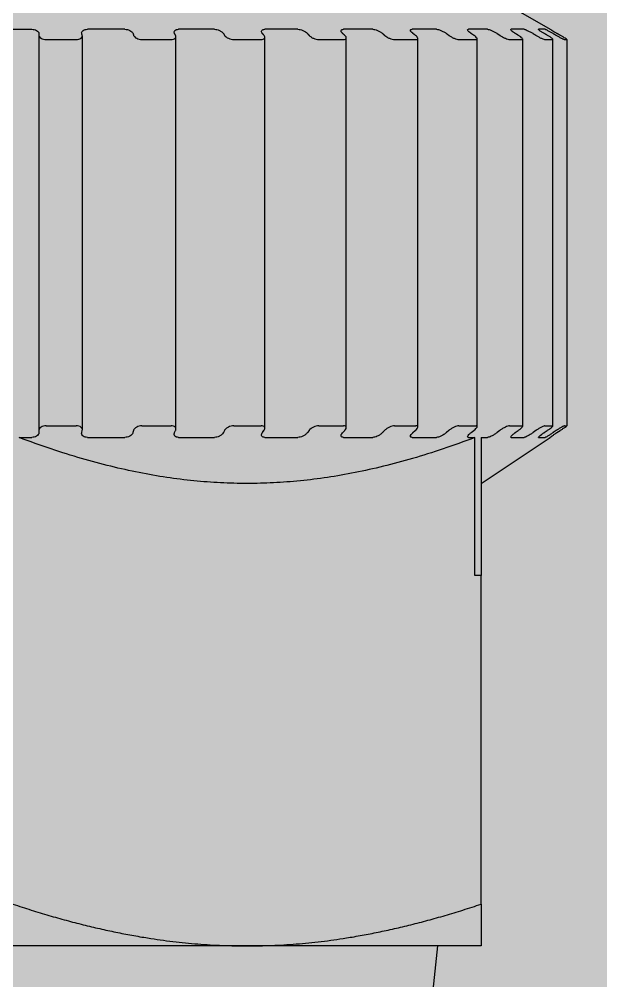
# Model space of a CAD drawing. Extents: x -18489 to 195597, y -1599 to 112111.
# Drawn here: x -14737.689 to -14736.015, y 2575.43 to 2578.199 of the extents above; entities that cross this region are included whole.
import ezdxf

# ---------------------------------------------------------------- set-up
doc = ezdxf.new("R2010")
doc.units = 0
doc.header["$LTSCALE"] = 100
for name, color, linetype in [('188K-SM-03-F10-MECH-EQ-Y2257103$0$0 Xref', 8, 'Continuous'), ('188K-SM-03-F10-MECH-EQ-Y2257103$0$M-EQU-FOUNDATION', 8, 'Continuous'), ('188K-SM-03-F10-MECH-EQ-Y2257103$0$Micron CUP L10 HVAC EQU$0$M-MECH-EQU', 136, 'Continuous'), ('188K-SM-03-F10-MECH-EQ-Y2257103$0$Micron CUP L10 HVAC EQU$0$M-PHASE1 AREA', 252, 'Continuous')]:
    doc.layers.add(name, color=color, linetype=linetype)

# ---------------------------------------------------------------- blocks, each defined once
blk = doc.blocks.new('188K-SM-03-F10-MECH-EQ-Y2257103$0$Micron CUP L10 HVAC EQU$0$A$C0c53ceb0')
at = {"layer": '188K-SM-03-F10-MECH-EQ-Y2257103$0$Micron CUP L10 HVAC EQU$0$M-PHASE1 AREA'}
for p, q in [((14068.89518, 16608.10822), (14069.8766, 16607.5416)), ((14055.15909, 16607.36463), (14055.15909, 16595.97999)), ((14056.41093, 16596.00319), (14056.41093, 16607.34454)), ((14069.8766, 16607.53597), (14069.8766, 16607.5416)), ((14055.3709, 16607.24307), (14056.23394, 16607.24307)), ((14058.12684, 16607.24307), (14058.96365, 16607.24307)), ((14059.10653, 16596.02588), (14059.10653, 16607.32489)), ((14060.76984, 16607.24307), (14061.555, 16607.24307)), ((14061.66549, 16596.04737), (14061.66549, 16607.30628)), ((14063.21959, 16607.24307), (14063.92925, 16607.24307)), ((14064.01006, 16596.06703), (14064.01006, 16607.28926)), ((14065.40167, 16607.24307), (14066.01426, 16607.24307)), ((14066.069, 16596.08426), (14066.069, 16607.27433)), ((14067.24976, 16607.24307), (14067.74667, 16607.24307)), ((14067.77976, 16596.09855), (14067.77976, 16607.26195)), ((14068.70772, 16607.24307), (14069.07385, 16607.24307)), ((14069.09035, 16596.10949), (14069.09035, 16607.25248)), ((14069.73125, 16607.24307), (14069.95547, 16607.24307)), ((14069.96095, 16596.11675), (14069.96095, 16607.24619)), ((14070.28924, 16607.24307), (14070.36475, 16607.24307)), ((14070.36511, 16596.12012), (14070.36511, 16607.24328)), ((14055.15909, 16595.97999), (14055.15909, 16595.92078)), ((14055.3709, 16596.12036), (14056.23394, 16596.12036)), ((14056.39246, 16595.92078), (14056.4079, 16595.97999)), ((14057.88361, 16595.97999), (14057.86817, 16595.92078)), ((14058.12684, 16596.12036), (14058.96365, 16596.12036)), ((14059.06407, 16595.92078), (14059.09448, 16595.97999)), ((14060.50259, 16595.97999), (14060.47218, 16595.92078)), ((14060.76984, 16596.12036), (14061.555, 16596.12036)), ((14061.59426, 16595.92078), (14061.63872, 16595.97999)), ((14062.93644, 16595.97999), (14062.89199, 16595.92078)), ((14063.21959, 16596.12036), (14063.92925, 16596.12036)), ((14063.90616, 16595.92078), (14063.96331, 16595.97999)), ((14065.11122, 16595.97999), (14065.05407, 16595.92078)), ((14065.40167, 16596.12036), (14066.01426, 16596.12036)), ((14065.92952, 16595.92078), (14065.99763, 16595.97999)), ((14066.96084, 16595.97999), (14066.89273, 16595.92078)), ((14067.24976, 16596.12036), (14067.74667, 16596.12036)), ((14067.60286, 16595.92078), (14067.67986, 16595.97999)), ((14068.4291, 16595.97999), (14068.3521, 16595.92078)), ((14068.70772, 16596.12036), (14069.07385, 16596.12036)), ((14068.87534, 16595.92078), (14068.95889, 16595.97999)), ((14069.4714, 16595.97999), (14069.38785, 16595.92078)), ((14069.70829, 16595.92078), (14069.79585, 16595.97999)), ((14069.73125, 16596.12036), (14069.95547, 16596.12036)), ((14070.05605, 16595.97999), (14069.96849, 16595.92078)), ((14070.0764, 16595.92078), (14070.16531, 16595.97999)), ((14070.28924, 16596.12036), (14070.36475, 16596.12036)), ((14067.7127, 16591.80473), (14067.7127, 16595.77637)), ((14067.89619, 16595.77637), (14067.89619, 16591.80473)), ((14067.89619, 16594.45538), (14069.8766, 16595.77565)), ((14069.8766, 16595.78215), (14069.8766, 16595.77565)), ((14067.89619, 16591.80473), (14067.7127, 16591.80473)), ((14067.89619, 16582.34008), (14067.89619, 16591.80473)), ((14067.89619, 16582.34008), (14067.89619, 16581.13553)), ((14061.15302, 16581.13553), (14047.66668, 16581.13553)), ((14067.89619, 16581.13553), (14061.15302, 16581.13553)), ((14063.34577, 16550.94863), (14066.64746, 16581.13553))]:
    blk.add_line(p, q, dxfattribs=at)
for centre, major_axis, ratio, start_param, end_param in [((14057.09566, 16580.74125), (-0.0012, 26.80035), 0.98480775, 6.26263825, 6.30364386), ((14059.69986, 16580.74125), (-0.00061, 26.80035), 0.93969262, 6.26266107, 6.30366667), ((14062.14333, 16580.74125), (-0.00042, 26.80035), 0.8660254, 6.26266899, 6.30367459), ((14064.35182, 16580.74125), (-0.00033, 26.80035), 0.76604444, 6.26267321, 6.30367881), ((14066.25823, 16580.74125), (-0.00027, 26.80035), 0.64278761, 6.26267596, 6.30368156), ((14067.80463, 16580.74125), (-0.00024, 26.80035), 0.5, 6.262678, 6.3036836), ((14068.94404, 16580.74125), (-0.00022, 26.80035), 0.34202014, 6.26267967, 6.30368527), ((14069.64183, 16580.74125), (-0.00021, 26.80035), 0.17364818, 6.26268113, 6.30368673), ((14057.09566, 16618.98619), (-0.00138, -23.21054), 0.98480775, 6.25956941, 6.30691816), ((14059.69987, 16618.98619), (-0.0007, -23.21054), 0.93969262, 6.25953926, 6.30688801), ((14062.14334, 16618.98619), (-0.00048, -23.21054), 0.8660254, 6.25952879, 6.30687754), ((14064.35184, 16618.98619), (-0.00037, -23.21054), 0.76604444, 6.25952322, 6.30687197), ((14066.25825, 16618.98619), (-0.00031, -23.21054), 0.64278761, 6.25951958, 6.30686834), ((14068.94407, 16618.98619), (-0.00025, -23.21054), 0.34202014, 6.25951468, 6.30686344), ((14069.64186, 16618.98619), (-0.00024, -23.21054), 0.17364818, 6.25951275, 6.3068615)]:
    blk.add_ellipse(centre, major_axis=major_axis, ratio=ratio, start_param=start_param, end_param=end_param, dxfattribs=at)
for points, weights in [([(14053.8604, 16607.53597), (14054.40985, 16607.54723), (14054.95929, 16607.53597)], [1.93647539012, 1.93769688925, 1.93647539012]), ([(14055.15838, 16607.41589), (14055.15909, 16607.39033), (14055.15909, 16607.36463)], [1.04516094232, 1.04564432953, 1.04611958948]), ([(14056.4072, 16607.36463), (14056.40015, 16607.39035), (14056.39246, 16607.41591)], [1.04611932055, 1.04564401843, 1.04516058768]), ([(14057.86749, 16607.41589), (14057.87588, 16607.39033), (14057.88361, 16607.36463)], [1.04516094222, 1.04564432943, 1.04611958938]), ([(14059.0938, 16607.36463), (14059.07923, 16607.39035), (14059.06407, 16607.41591)], [1.04611932012, 1.04564401801, 1.04516058726]), ([(14060.47153, 16607.41589), (14060.48735, 16607.39033), (14060.50259, 16607.36463)], [1.04516094233, 1.04564432955, 1.04611958949]), ([(14061.63809, 16607.36463), (14061.61642, 16607.39035), (14061.59426, 16607.41591)], [1.04611932038, 1.04564401827, 1.04516058752]), ([(14062.89139, 16607.41589), (14062.91416, 16607.39033), (14062.93644, 16607.36463)], [1.04516094243, 1.04564432965, 1.0461195896]), ([(14063.96275, 16607.36463), (14063.93465, 16607.39035), (14063.90616, 16607.41591)], [1.04611932027, 1.04564401815, 1.04516058741]), ([(14065.05355, 16607.41589), (14065.08257, 16607.39033), (14065.11122, 16607.36463)], [1.04516094266, 1.04564432988, 1.04611958983]), ([(14065.99715, 16607.36463), (14065.96347, 16607.39035), (14065.92952, 16607.41591)], [1.04611932015, 1.04564401804, 1.04516058729]), ([(14066.8923, 16607.41589), (14066.9267, 16607.39033), (14066.96084, 16607.36463)], [1.0451609422, 1.04564432941, 1.04611958936]), ([(14067.67948, 16607.36463), (14067.64124, 16607.39035), (14067.60286, 16607.41591)], [1.04611932038, 1.04564401826, 1.04516058751]), ([(14068.35178, 16607.41589), (14068.39051, 16607.39033), (14068.4291, 16607.36463)], [1.04516094231, 1.04564432953, 1.04611958947]), ([(14068.95861, 16607.36463), (14068.91698, 16607.39035), (14068.87534, 16607.41591)], [1.04611932029, 1.04564401817, 1.04516058742]), ([(14069.38764, 16607.41589), (14069.42952, 16607.39033), (14069.4714, 16607.36463)], [1.04516094224, 1.04564432946, 1.0461195894]), ([(14069.79569, 16607.36463), (14069.75193, 16607.39035), (14069.70829, 16607.41591)], [1.04611932041, 1.0456440183, 1.04516058755]), ([(14069.9684, 16607.41589), (14070.01217, 16607.39033), (14070.05605, 16607.36463)], [1.0451609426, 1.04564432981, 1.04611958976]), ([(14070.16528, 16607.36463), (14070.12072, 16607.39035), (14070.0764, 16607.41591)], [1.04611932014, 1.04564401802, 1.04516058728]), ([(14054.59334, 16595.77637), (14054.77626, 16595.77782), (14054.95929, 16595.78215)], [1.61892907311, 1.61881551721, 1.61847557924]), ([(14067.7127, 16595.77637), (14061.15302, 16593.3036), (14054.59334, 16595.77637)], [1.06957579566, 1.22672434335, 1.06957579566]), ([(14067.52973, 16595.78215), (14067.62124, 16595.77782), (14067.7127, 16595.77637)], [1.61847558047, 1.61881551844, 1.61892907434]), ([(14067.89619, 16595.77637), (14067.98766, 16595.77782), (14068.07917, 16595.78215)], [1.61892907434, 1.61881551844, 1.61847558047]), ([(14054.40985, 16582.34008), (14058.0235, 16581.13553), (14061.15302, 16581.13553)], [1.86040846171, 2.00431155704, 2.00431155703]), ([(14061.15302, 16581.13553), (14064.28254, 16581.13553), (14067.89619, 16582.34008)], [2.00431155703, 2.00431155703, 1.86040846171])]:
    blk.add_rational_spline(points, weights, degree=2, dxfattribs=at)
for points, knots in [([(14054.95929, 16607.53597), (14054.98189, 16607.53548), (14055.00546, 16607.53265), (14055.05124, 16607.52207), (14055.07306, 16607.51381), (14055.11071, 16607.49398), (14055.12791, 16607.48053), (14055.1514, 16607.4515), (14055.15766, 16607.43591), (14055.15901, 16607.41959), (14055.15909, 16607.41775), (14055.15838, 16607.41589)], [0.0329398741, 0.0329398741, 0.0329398741, 0.0329398741, 0.0396612238, 0.0396612238, 0.0470802354, 0.0470802354, 0.0557823299, 0.0557823299, 0.0644844245, 0.0644844245, 0.0655817402, 0.0655817402, 0.0655817402, 0.0655817402]), ([(14055.15909, 16607.36463), (14055.15909, 16607.36279), (14055.15917, 16607.36096), (14055.16048, 16607.34494), (14055.16653, 16607.32964), (14055.18921, 16607.30104), (14055.20583, 16607.28773), (14055.24344, 16607.26715), (14055.26637, 16607.25823), (14055.31704, 16607.24618), (14055.34479, 16607.24307), (14055.3709, 16607.24307)], [-0.0666479464, -0.0666479464, -0.0666479464, -0.0666479464, -0.0655607867, -0.0655607867, -0.057024863, -0.057024863, -0.0484889392, -0.0484889392, -0.0406346663, -0.0406346663, -0.0327803934, -0.0327803934, -0.0327803934, -0.0327803934]), ([(14056.23394, 16607.24307), (14056.25992, 16607.24307), (14056.28659, 16607.24618), (14056.33335, 16607.25823), (14056.35345, 16607.26715), (14056.38463, 16607.28773), (14056.39713, 16607.30104), (14056.41104, 16607.32964), (14056.41244, 16607.34494), (14056.40892, 16607.36097), (14056.40844, 16607.3628), (14056.4072, 16607.36463)], [-0.0972684785, -0.0972684785, -0.0972684785, -0.0972684785, -0.0894142056, -0.0894142056, -0.0815599327, -0.0815599327, -0.0730240089, -0.0730240089, -0.0644880851, -0.0644880851, -0.0633980576, -0.0633980576, -0.0633980576, -0.0633980576]), ([(14056.39246, 16607.41591), (14056.3919, 16607.41776), (14056.39142, 16607.4196), (14056.39102, 16607.42142), (14056.38785, 16607.43591), (14056.38938, 16607.4515), (14056.40396, 16607.48053), (14056.41699, 16607.49398), (14056.44838, 16607.51381), (14056.46754, 16607.52207), (14056.50976, 16607.53265), (14056.53228, 16607.53548), (14056.55453, 16607.53597)], [0.1289552603, 0.1289552603, 0.1289552603, 0.1289552603, 0.1300488787, 0.1300488787, 0.1300488787, 0.1387509732, 0.1387509732, 0.1474530678, 0.1474530678, 0.1548720794, 0.1548720794, 0.1615934291, 0.1615934291, 0.1615934291, 0.1615934291]), ([(14057.63672, 16607.53597), (14057.65898, 16607.53548), (14057.68288, 16607.53265), (14057.73084, 16607.52207), (14057.75466, 16607.51381), (14057.79741, 16607.49398), (14057.81826, 16607.48053), (14057.84995, 16607.4515), (14057.86076, 16607.43591), (14057.86699, 16607.41959), (14057.86762, 16607.41775), (14057.86749, 16607.41589)], [0.0329398741, 0.0329398741, 0.0329398741, 0.0329398741, 0.0396612238, 0.0396612238, 0.0470802354, 0.0470802354, 0.0557823299, 0.0557823299, 0.0644844245, 0.0644844245, 0.0655817402, 0.0655817402, 0.0655817402, 0.0655817402]), ([(14057.88361, 16607.36463), (14057.88417, 16607.36279), (14057.88479, 16607.36096), (14057.8909, 16607.34494), (14057.90142, 16607.32964), (14057.93218, 16607.30104), (14057.9524, 16607.28773), (14057.99531, 16607.26715), (14058.02037, 16607.25823), (14058.07341, 16607.24618), (14058.1014, 16607.24307), (14058.12684, 16607.24307)], [-0.0666479464, -0.0666479464, -0.0666479464, -0.0666479464, -0.0655607867, -0.0655607867, -0.057024863, -0.057024863, -0.0484889392, -0.0484889392, -0.0406346663, -0.0406346663, -0.0327803934, -0.0327803934, -0.0327803934, -0.0327803934]), ([(14058.96365, 16607.24307), (14058.98872, 16607.24307), (14059.0135, 16607.24618), (14059.05492, 16607.25823), (14059.0716, 16607.26715), (14059.09539, 16607.28773), (14059.10339, 16607.30104), (14059.10812, 16607.32964), (14059.10482, 16607.34494), (14059.09658, 16607.36097), (14059.09556, 16607.3628), (14059.0938, 16607.36463)], [-0.0972684785, -0.0972684785, -0.0972684785, -0.0972684785, -0.0894142056, -0.0894142056, -0.0815599327, -0.0815599327, -0.0730240089, -0.0730240089, -0.0644880851, -0.0644880851, -0.0633980576, -0.0633980576, -0.0633980576, -0.0633980576]), ([(14059.06407, 16607.41591), (14059.06297, 16607.41776), (14059.06195, 16607.4196), (14059.06102, 16607.42142), (14059.05357, 16607.43591), (14059.05032, 16607.4515), (14059.05555, 16607.48053), (14059.06401, 16607.49398), (14059.08819, 16607.51381), (14059.10411, 16607.52207), (14059.14148, 16607.53265), (14059.16226, 16607.53548), (14059.18348, 16607.53597)], [0.1289552603, 0.1289552603, 0.1289552603, 0.1289552603, 0.1300488787, 0.1300488787, 0.1300488787, 0.1387509732, 0.1387509732, 0.1474530678, 0.1474530678, 0.1548720794, 0.1548720794, 0.1615934291, 0.1615934291, 0.1615934291, 0.1615934291]), ([(14060.2161, 16607.53597), (14060.23735, 16607.53548), (14060.26086, 16607.53265), (14060.30954, 16607.52207), (14060.33462, 16607.51381), (14060.38119, 16607.49398), (14060.40506, 16607.48053), (14060.44397, 16607.4515), (14060.459, 16607.43591), (14060.46992, 16607.41959), (14060.47109, 16607.41775), (14060.47153, 16607.41589)], [0.0329398741, 0.0329398741, 0.0329398741, 0.0329398741, 0.0396612238, 0.0396612238, 0.0470802354, 0.0470802354, 0.0557823299, 0.0557823299, 0.0644844245, 0.0644844245, 0.0655817402, 0.0655817402, 0.0655817402, 0.0655817402]), ([(14060.50259, 16607.36463), (14060.50369, 16607.36279), (14060.50484, 16607.36096), (14060.51556, 16607.34494), (14060.53022, 16607.32964), (14060.56812, 16607.30104), (14060.59134, 16607.28773), (14060.63824, 16607.26715), (14060.66467, 16607.25823), (14060.71847, 16607.24618), (14060.74584, 16607.24307), (14060.76984, 16607.24307)], [-0.0666479464, -0.0666479464, -0.0666479464, -0.0666479464, -0.0655607867, -0.0655607867, -0.057024863, -0.057024863, -0.0484889392, -0.0484889392, -0.0406346663, -0.0406346663, -0.0327803934, -0.0327803934, -0.0327803934, -0.0327803934]), ([(14061.555, 16607.24307), (14061.5784, 16607.24307), (14061.60053, 16607.24618), (14061.63537, 16607.25823), (14061.6481, 16607.26715), (14061.66379, 16607.28773), (14061.66704, 16607.30104), (14061.66243, 16607.32964), (14061.65455, 16607.34494), (14061.64183, 16607.36097), (14061.6403, 16607.3628), (14061.63809, 16607.36463)], [-0.0972684785, -0.0972684785, -0.0972684785, -0.0972684785, -0.0894142056, -0.0894142056, -0.0815599327, -0.0815599327, -0.0730240089, -0.0730240089, -0.0644880851, -0.0644880851, -0.0633980576, -0.0633980576, -0.0633980576, -0.0633980576]), ([(14061.59426, 16607.41591), (14061.59266, 16607.41776), (14061.59113, 16607.4196), (14061.58969, 16607.42142), (14061.57819, 16607.43591), (14061.57025, 16607.4515), (14061.56598, 16607.48053), (14061.56961, 16607.49398), (14061.58584, 16607.51381), (14061.59805, 16607.52207), (14061.62944, 16607.53265), (14061.64784, 16607.53548), (14061.66739, 16607.53597)], [0.1289552603, 0.1289552603, 0.1289552603, 0.1289552603, 0.1300488787, 0.1300488787, 0.1300488787, 0.1387509732, 0.1387509732, 0.1474530678, 0.1474530678, 0.1548720794, 0.1548720794, 0.1615934291, 0.1615934291, 0.1615934291, 0.1615934291]), ([(14062.61906, 16607.53597), (14062.63865, 16607.53548), (14062.66106, 16607.53265), (14062.70898, 16607.52207), (14062.73456, 16607.51381), (14062.78353, 16607.49398), (14062.80969, 16607.48053), (14062.85465, 16607.4515), (14062.87344, 16607.43591), (14062.88873, 16607.41959), (14062.89039, 16607.41775), (14062.89139, 16607.41589)], [0.0329398741, 0.0329398741, 0.0329398741, 0.0329398741, 0.0396612238, 0.0396612238, 0.0470802354, 0.0470802354, 0.0557823299, 0.0557823299, 0.0644844245, 0.0644844245, 0.0655817402, 0.0655817402, 0.0655817402, 0.0655817402]), ([(14062.93644, 16607.36463), (14062.93804, 16607.36279), (14062.93969, 16607.36096), (14062.95469, 16607.34494), (14062.97305, 16607.32964), (14063.01694, 16607.30104), (14063.04246, 16607.28773), (14063.09192, 16607.26715), (14063.11891, 16607.25823), (14063.17184, 16607.24618), (14063.19777, 16607.24307), (14063.21959, 16607.24307)], [-0.0666479464, -0.0666479464, -0.0666479464, -0.0666479464, -0.0655607867, -0.0655607867, -0.057024863, -0.057024863, -0.0484889392, -0.0484889392, -0.0406346663, -0.0406346663, -0.0327803934, -0.0327803934, -0.0327803934, -0.0327803934]), ([(14063.90616, 16607.41591), (14063.9041, 16607.41776), (14063.90211, 16607.4196), (14063.9002, 16607.42142), (14063.88501, 16607.43591), (14063.87262, 16607.4515), (14063.85897, 16607.48053), (14063.85766, 16607.49398), (14063.86546, 16607.51381), (14063.87357, 16607.52207), (14063.89802, 16607.53265), (14063.91351, 16607.53548), (14063.93079, 16607.53597)], [0.1289552603, 0.1289552603, 0.1289552603, 0.1289552603, 0.1300488787, 0.1300488787, 0.1300488787, 0.1387509732, 0.1387509732, 0.1474530678, 0.1474530678, 0.1548720794, 0.1548720794, 0.1615934291, 0.1615934291, 0.1615934291, 0.1615934291]), ([(14063.92925, 16607.24307), (14063.95026, 16607.24307), (14063.96908, 16607.24618), (14063.99626, 16607.25823), (14064.00466, 16607.26715), (14064.01177, 16607.28773), (14064.01019, 16607.30104), (14063.99639, 16607.32964), (14063.98415, 16607.34494), (14063.96733, 16607.36097), (14063.96535, 16607.3628), (14063.96275, 16607.36463)], [-0.0972684785, -0.0972684785, -0.0972684785, -0.0972684785, -0.0894142056, -0.0894142056, -0.0815599327, -0.0815599327, -0.0730240089, -0.0730240089, -0.0644880851, -0.0644880851, -0.0633980576, -0.0633980576, -0.0633980576, -0.0633980576]), ([(14064.77258, 16607.53597), (14064.78992, 16607.53548), (14064.81055, 16607.53265), (14064.85625, 16607.52207), (14064.88157, 16607.51381), (14064.93144, 16607.49398), (14064.9591, 16607.48053), (14065.00874, 16607.4515), (14065.03072, 16607.43591), (14065.0499, 16607.41959), (14065.05201, 16607.41775), (14065.05355, 16607.41589)], [0.0329398741, 0.0329398741, 0.0329398741, 0.0329398741, 0.0396612238, 0.0396612238, 0.0470802354, 0.0470802354, 0.0557823299, 0.0557823299, 0.0644844245, 0.0644844245, 0.0655817402, 0.0655817402, 0.0655817402, 0.0655817402]), ([(14065.11122, 16607.36463), (14065.11327, 16607.36279), (14065.11536, 16607.36096), (14065.13419, 16607.34494), (14065.15569, 16607.32964), (14065.20425, 16607.30104), (14065.23128, 16607.28773), (14065.2818, 16607.26715), (14065.30854, 16607.25823), (14065.35898, 16607.24618), (14065.38268, 16607.24307), (14065.40167, 16607.24307)], [-0.0666479464, -0.0666479464, -0.0666479464, -0.0666479464, -0.0655607867, -0.0655607867, -0.057024863, -0.057024863, -0.0484889392, -0.0484889392, -0.0406346663, -0.0406346663, -0.0327803934, -0.0327803934, -0.0327803934, -0.0327803934]), ([(14065.92952, 16607.41591), (14065.92706, 16607.41776), (14065.92467, 16607.4196), (14065.92235, 16607.42142), (14065.90392, 16607.43591), (14065.88747, 16607.4515), (14065.86485, 16607.48053), (14065.85865, 16607.49398), (14065.85778, 16607.51381), (14065.86155, 16607.52207), (14065.87832, 16607.53265), (14065.8904, 16607.53548), (14065.90489, 16607.53597)], [0.1289552603, 0.1289552603, 0.1289552603, 0.1289552603, 0.1300488787, 0.1300488787, 0.1300488787, 0.1387509732, 0.1387509732, 0.1474530678, 0.1474530678, 0.1548720794, 0.1548720794, 0.1615934291, 0.1615934291, 0.1615934291, 0.1615934291]), ([(14066.01426, 16607.24307), (14066.03224, 16607.24307), (14066.04717, 16607.24618), (14066.06588, 16607.25823), (14066.0697, 16607.26715), (14066.06801, 16607.28773), (14066.06163, 16607.30104), (14066.03906, 16607.32964), (14066.02284, 16607.34494), (14066.00244, 16607.36097), (14066.00006, 16607.3628), (14065.99715, 16607.36463)], [-0.0972684785, -0.0972684785, -0.0972684785, -0.0972684785, -0.0894142056, -0.0894142056, -0.0815599327, -0.0815599327, -0.0730240089, -0.0730240089, -0.0644880851, -0.0644880851, -0.0633980576, -0.0633980576, -0.0633980576, -0.0633980576]), ([(14066.61124, 16607.53597), (14066.62581, 16607.53548), (14066.64402, 16607.53265), (14066.68611, 16607.52207), (14066.71039, 16607.51381), (14066.75966, 16607.49398), (14066.78797, 16607.48053), (14066.84079, 16607.4515), (14066.86529, 16607.43591), (14066.88778, 16607.41959), (14066.89028, 16607.41775), (14066.8923, 16607.41589)], [0.0329398741, 0.0329398741, 0.0329398741, 0.0329398741, 0.0396612238, 0.0396612238, 0.0470802354, 0.0470802354, 0.0557823299, 0.0557823299, 0.0644844245, 0.0644844245, 0.0655817402, 0.0655817402, 0.0655817402, 0.0655817402]), ([(14066.96084, 16607.36463), (14066.96328, 16607.36279), (14066.96575, 16607.36096), (14066.98784, 16607.34494), (14067.01183, 16607.32964), (14067.06357, 16607.30104), (14067.0913, 16607.28773), (14067.14134, 16607.26715), (14067.16701, 16607.25823), (14067.21344, 16607.24618), (14067.23419, 16607.24307), (14067.24976, 16607.24307)], [-0.0666479464, -0.0666479464, -0.0666479464, -0.0666479464, -0.0655607867, -0.0655607867, -0.057024863, -0.057024863, -0.0484889392, -0.0484889392, -0.0406346663, -0.0406346663, -0.0327803934, -0.0327803934, -0.0327803934, -0.0327803934]), ([(14067.60286, 16607.41591), (14067.60008, 16607.41776), (14067.59736, 16607.4196), (14067.5947, 16607.42142), (14067.5736, 16607.43591), (14067.55358, 16607.4515), (14067.52268, 16607.48053), (14067.51178, 16607.49398), (14067.50225, 16607.51381), (14067.50157, 16607.52207), (14067.51015, 16607.53265), (14067.51847, 16607.53548), (14067.52973, 16607.53597)], [0.1289552603, 0.1289552603, 0.1289552603, 0.1289552603, 0.1300488787, 0.1300488787, 0.1300488787, 0.1387509732, 0.1387509732, 0.1474530678, 0.1474530678, 0.1548720794, 0.1548720794, 0.1615934291, 0.1615934291, 0.1615934291, 0.1615934291]), ([(14067.74667, 16607.24307), (14067.76109, 16607.24307), (14067.77167, 16607.24618), (14067.78134, 16607.25823), (14067.78045, 16607.26715), (14067.77002, 16607.28773), (14067.75904, 16607.30104), (14067.72838, 16607.32964), (14067.70867, 16607.34494), (14067.68532, 16607.36097), (14067.68261, 16607.3628), (14067.67948, 16607.36463)], [-0.0972684785, -0.0972684785, -0.0972684785, -0.0972684785, -0.0894142056, -0.0894142056, -0.0815599327, -0.0815599327, -0.0730240089, -0.0730240089, -0.0644880851, -0.0644880851, -0.0633980576, -0.0633980576, -0.0633980576, -0.0633980576]), ([(14068.07917, 16607.53597), (14068.09051, 16607.53548), (14068.10576, 16607.53265), (14068.14296, 16607.52207), (14068.16547, 16607.51381), (14068.21264, 16607.49398), (14068.24074, 16607.48053), (14068.29513, 16607.4515), (14068.32141, 16607.43591), (14068.34653, 16607.41959), (14068.34934, 16607.41775), (14068.35178, 16607.41589)], [0.0329398741, 0.0329398741, 0.0329398741, 0.0329398741, 0.0396612238, 0.0396612238, 0.0470802354, 0.0470802354, 0.0557823299, 0.0557823299, 0.0644844245, 0.0644844245, 0.0655817402, 0.0655817402, 0.0655817402, 0.0655817402]), ([(14068.4291, 16607.36463), (14068.43187, 16607.36279), (14068.43464, 16607.36096), (14068.45931, 16607.34494), (14068.48506, 16607.32964), (14068.53841, 16607.30104), (14068.56599, 16607.28773), (14068.61405, 16607.26715), (14068.63787, 16607.25823), (14068.67887, 16607.24618), (14068.69603, 16607.24307), (14068.70772, 16607.24307)], [-0.0666479464, -0.0666479464, -0.0666479464, -0.0666479464, -0.0655607867, -0.0655607867, -0.057024863, -0.057024863, -0.0484889392, -0.0484889392, -0.0406346663, -0.0406346663, -0.0327803934, -0.0327803934, -0.0327803934, -0.0327803934]), ([(14068.87534, 16607.41591), (14068.87232, 16607.41776), (14068.86935, 16607.4196), (14068.86644, 16607.42142), (14068.8433, 16607.43591), (14068.82032, 16607.4515), (14068.78209, 16607.48053), (14068.7668, 16607.49398), (14068.74892, 16607.51381), (14068.74381, 16607.52207), (14068.74393, 16607.53265), (14068.74824, 16607.53548), (14068.75592, 16607.53597)], [0.1289552603, 0.1289552603, 0.1289552603, 0.1289552603, 0.1300488787, 0.1300488787, 0.1300488787, 0.1387509732, 0.1387509732, 0.1474530678, 0.1474530678, 0.1548720794, 0.1548720794, 0.1615934291, 0.1615934291, 0.1615934291, 0.1615934291]), ([(14069.07385, 16607.24307), (14069.08426, 16607.24307), (14069.09018, 16607.24618), (14069.09051, 16607.25823), (14069.08495, 16607.26715), (14069.06608, 16607.28773), (14069.05085, 16607.30104), (14069.01303, 16607.32964), (14068.99043, 16607.34494), (14068.96482, 16607.36097), (14068.96187, 16607.3628), (14068.95861, 16607.36463)], [-0.0972684785, -0.0972684785, -0.0972684785, -0.0972684785, -0.0894142056, -0.0894142056, -0.0815599327, -0.0815599327, -0.0730240089, -0.0730240089, -0.0644880851, -0.0644880851, -0.0633980576, -0.0633980576, -0.0633980576, -0.0633980576]), ([(14069.13176, 16607.53597), (14069.13954, 16607.53548), (14069.15135, 16607.53265), (14069.18255, 16607.52207), (14069.20259, 16607.51381), (14069.24622, 16607.49398), (14069.27327, 16607.48053), (14069.32757, 16607.4515), (14069.35483, 16607.43591), (14069.38182, 16607.41959), (14069.38485, 16607.41775), (14069.38764, 16607.41589)], [0.0329398741, 0.0329398741, 0.0329398741, 0.0329398741, 0.0396612238, 0.0396612238, 0.0470802354, 0.0470802354, 0.0557823299, 0.0557823299, 0.0644844245, 0.0644844245, 0.0655817402, 0.0655817402, 0.0655817402, 0.0655817402]), ([(14069.4714, 16607.36463), (14069.4744, 16607.36279), (14069.4774, 16607.36096), (14069.50389, 16607.34494), (14069.53063, 16607.32964), (14069.58396, 16607.30104), (14069.61056, 16607.28773), (14069.65516, 16607.26715), (14069.67641, 16607.25823), (14069.71074, 16607.24618), (14069.7238, 16607.24307), (14069.73125, 16607.24307)], [-0.0666479464, -0.0666479464, -0.0666479464, -0.0666479464, -0.0655607867, -0.0655607867, -0.057024863, -0.057024863, -0.0484889392, -0.0484889392, -0.0406346663, -0.0406346663, -0.0327803934, -0.0327803934, -0.0327803934, -0.0327803934]), ([(14069.70829, 16607.41591), (14069.70512, 16607.41776), (14069.702, 16607.4196), (14069.69892, 16607.42142), (14069.67444, 16607.43591), (14069.64921, 16607.4515), (14069.6048, 16607.48053), (14069.5856, 16607.49398), (14069.5599, 16607.51381), (14069.55051, 16607.52207), (14069.54218, 16607.53265), (14069.54234, 16607.53548), (14069.54622, 16607.53597)], [0.1289552603, 0.1289552603, 0.1289552603, 0.1289552603, 0.1300488787, 0.1300488787, 0.1300488787, 0.1387509732, 0.1387509732, 0.1474530678, 0.1474530678, 0.1548720794, 0.1548720794, 0.1615934291, 0.1615934291, 0.1615934291, 0.1615934291]), ([(14069.73704, 16607.53597), (14069.74101, 16607.53548), (14069.74904, 16607.53265), (14069.77327, 16607.52207), (14069.79024, 16607.51381), (14069.82901, 16607.49398), (14069.85417, 16607.48053), (14069.90675, 16607.4515), (14069.93416, 16607.43591), (14069.96219, 16607.41959), (14069.96535, 16607.41775), (14069.9684, 16607.41589)], [0.0329398741, 0.0329398741, 0.0329398741, 0.0329398741, 0.0396612238, 0.0396612238, 0.0470802354, 0.0470802354, 0.0557823299, 0.0557823299, 0.0644844245, 0.0644844245, 0.0655817402, 0.0655817402, 0.0655817402, 0.0655817402]), ([(14069.95547, 16607.24307), (14069.96155, 16607.24307), (14069.96263, 16607.24618), (14069.95362, 16607.25823), (14069.94355, 16607.26715), (14069.91683, 16607.28773), (14069.89779, 16607.30104), (14069.85396, 16607.32964), (14069.82916, 16607.34494), (14069.80208, 16607.36097), (14069.79897, 16607.3628), (14069.79569, 16607.36463)], [-0.0972684785, -0.0972684785, -0.0972684785, -0.0972684785, -0.0894142056, -0.0894142056, -0.0815599327, -0.0815599327, -0.0730240089, -0.0730240089, -0.0644880851, -0.0644880851, -0.0633980576, -0.0633980576, -0.0633980576, -0.0633980576]), ([(14070.0764, 16607.41591), (14070.07319, 16607.41776), (14070.07, 16607.4196), (14070.06685, 16607.42142), (14070.04179, 16607.43591), (14070.01506, 16607.4515), (14069.96582, 16607.48053), (14069.94329, 16607.49398), (14069.91056, 16607.51381), (14069.89718, 16607.52207), (14069.88065, 16607.53265), (14069.87665, 16607.53548), (14069.8766, 16607.53597)], [0.1289552603, 0.1289552603, 0.1289552603, 0.1289552603, 0.1300488787, 0.1300488787, 0.1300488787, 0.1387509732, 0.1387509732, 0.1474530678, 0.1474530678, 0.1548720794, 0.1548720794, 0.1615934291, 0.1615934291, 0.1615934291, 0.1615934291]), ([(14070.05605, 16607.36463), (14070.0592, 16607.36279), (14070.06233, 16607.36096), (14070.08986, 16607.34494), (14070.11676, 16607.32964), (14070.16846, 16607.30104), (14070.19327, 16607.28773), (14070.23306, 16607.26715), (14070.25108, 16607.25823), (14070.2777, 16607.24618), (14070.28626, 16607.24307), (14070.28924, 16607.24307)], [-0.0666479464, -0.0666479464, -0.0666479464, -0.0666479464, -0.0655607867, -0.0655607867, -0.057024863, -0.057024863, -0.0484889392, -0.0484889392, -0.0406346663, -0.0406346663, -0.0327803934, -0.0327803934, -0.0327803934, -0.0327803934]), ([(14070.36475, 16607.24307), (14070.36632, 16607.24307), (14070.36252, 16607.24618), (14070.34443, 16607.25823), (14070.33017, 16607.26715), (14070.2964, 16607.28773), (14070.27414, 16607.30104), (14070.22564, 16607.32964), (14070.19939, 16607.34494), (14070.17166, 16607.36097), (14070.16849, 16607.3628), (14070.16528, 16607.36463)], [-0.0972684785, -0.0972684785, -0.0972684785, -0.0972684785, -0.0894142056, -0.0894142056, -0.0815599327, -0.0815599327, -0.0730240089, -0.0730240089, -0.0644880851, -0.0644880851, -0.0633980576, -0.0633980576, -0.0633980576, -0.0633980576]), ([(14055.3709, 16596.12036), (14055.34452, 16596.12036), (14055.31662, 16596.11669), (14055.26598, 16596.10271), (14055.24322, 16596.09242), (14055.20562, 16596.06866), (14055.18904, 16596.05323), (14055.16645, 16596.02021), (14055.16048, 16596.00262), (14055.15917, 16595.98423), (14055.15909, 16595.98212), (14055.15909, 16595.97999)], [-0.0994872627, -0.0994872627, -0.0994872627, -0.0994872627, -0.0915496204, -0.0915496204, -0.0836119781, -0.0836119781, -0.0747861338, -0.0747861338, -0.0659602895, -0.0659602895, -0.0648289829, -0.0648289829, -0.0648289829, -0.0648289829]), ([(14056.4079, 16595.97999), (14056.40845, 16595.98212), (14056.40893, 16595.98423), (14056.41242, 16596.00262), (14056.41108, 16596.02021), (14056.39725, 16596.05323), (14056.3848, 16596.06866), (14056.35364, 16596.09242), (14056.3337, 16596.10271), (14056.28699, 16596.11669), (14056.26019, 16596.12036), (14056.23394, 16596.12036)], [-0.0681852529, -0.0681852529, -0.0681852529, -0.0681852529, -0.0670539463, -0.0670539463, -0.058228102, -0.058228102, -0.0494022577, -0.0494022577, -0.0414646154, -0.0414646154, -0.0335269732, -0.0335269732, -0.0335269732, -0.0335269732]), ([(14058.12684, 16596.12036), (14058.10113, 16596.12036), (14058.07298, 16596.11669), (14058.01995, 16596.10271), (14057.99505, 16596.09242), (14057.95217, 16596.06866), (14057.93195, 16596.05323), (14057.90129, 16596.02021), (14057.89087, 16596.00262), (14057.88479, 16595.98423), (14057.88417, 16595.98212), (14057.88361, 16595.97999)], [-0.0994872627, -0.0994872627, -0.0994872627, -0.0994872627, -0.0915496204, -0.0915496204, -0.0836119781, -0.0836119781, -0.0747861338, -0.0747861338, -0.0659602895, -0.0659602895, -0.0648289829, -0.0648289829, -0.0648289829, -0.0648289829]), ([(14059.09448, 16595.97999), (14059.09557, 16595.98212), (14059.09658, 16595.98423), (14059.10477, 16596.00262), (14059.1081, 16596.02021), (14059.10346, 16596.05323), (14059.09552, 16596.06866), (14059.07174, 16596.09242), (14059.05523, 16596.10271), (14059.01387, 16596.11669), (14058.98899, 16596.12036), (14058.96365, 16596.12036)], [-0.0681852529, -0.0681852529, -0.0681852529, -0.0681852529, -0.0670539463, -0.0670539463, -0.058228102, -0.058228102, -0.0494022577, -0.0494022577, -0.0414646154, -0.0414646154, -0.0335269732, -0.0335269732, -0.0335269732, -0.0335269732]), ([(14060.76984, 16596.12036), (14060.74559, 16596.12036), (14060.71804, 16596.11669), (14060.66423, 16596.10271), (14060.63796, 16596.09242), (14060.59109, 16596.06866), (14060.56785, 16596.05323), (14060.53004, 16596.02021), (14060.51549, 16596.00262), (14060.50484, 16595.98423), (14060.50369, 16595.98212), (14060.50259, 16595.97999)], [-0.0994872627, -0.0994872627, -0.0994872627, -0.0994872627, -0.0915496204, -0.0915496204, -0.0836119781, -0.0836119781, -0.0747861338, -0.0747861338, -0.0659602895, -0.0659602895, -0.0648289829, -0.0648289829, -0.0648289829, -0.0648289829]), ([(14061.63872, 16595.97999), (14061.64031, 16595.98212), (14061.64183, 16595.98423), (14061.65447, 16596.00262), (14061.66237, 16596.02021), (14061.66705, 16596.05323), (14061.66387, 16596.06866), (14061.64819, 16596.09242), (14061.63561, 16596.10271), (14061.60085, 16596.11669), (14061.57865, 16596.12036), (14061.555, 16596.12036)], [-0.0681852529, -0.0681852529, -0.0681852529, -0.0681852529, -0.0670539463, -0.0670539463, -0.058228102, -0.058228102, -0.0494022577, -0.0494022577, -0.0414646154, -0.0414646154, -0.0335269732, -0.0335269732, -0.0335269732, -0.0335269732]), ([(14063.21959, 16596.12036), (14063.19754, 16596.12036), (14063.17143, 16596.11669), (14063.11847, 16596.10271), (14063.09162, 16596.09242), (14063.0422, 16596.06866), (14063.01665, 16596.05323), (14062.97284, 16596.02021), (14062.9546, 16596.00262), (14062.93969, 16595.98423), (14062.93804, 16595.98212), (14062.93644, 16595.97999)], [-0.0994872627, -0.0994872627, -0.0994872627, -0.0994872627, -0.0915496204, -0.0915496204, -0.0836119781, -0.0836119781, -0.0747861338, -0.0747861338, -0.0659602895, -0.0659602895, -0.0648289829, -0.0648289829, -0.0648289829, -0.0648289829]), ([(14063.96331, 16595.97999), (14063.96536, 16595.98212), (14063.96734, 16595.98423), (14063.98405, 16596.00262), (14063.99627, 16596.02021), (14064.01014, 16596.05323), (14064.01181, 16596.06866), (14064.00471, 16596.09242), (14063.99644, 16596.10271), (14063.96934, 16596.11669), (14063.95048, 16596.12036), (14063.92925, 16596.12036)], [-0.0681852529, -0.0681852529, -0.0681852529, -0.0681852529, -0.0670539463, -0.0670539463, -0.058228102, -0.058228102, -0.0494022577, -0.0494022577, -0.0414646154, -0.0414646154, -0.0335269732, -0.0335269732, -0.0335269732, -0.0335269732]), ([(14065.40167, 16596.12036), (14065.38248, 16596.12036), (14065.3586, 16596.11669), (14065.3081, 16596.10271), (14065.2815, 16596.09242), (14065.23101, 16596.06866), (14065.20392, 16596.05323), (14065.15545, 16596.02021), (14065.13408, 16596.00262), (14065.11536, 16595.98423), (14065.11327, 16595.98212), (14065.11122, 16595.97999)], [-0.0994872627, -0.0994872627, -0.0994872627, -0.0994872627, -0.0915496204, -0.0915496204, -0.0836119781, -0.0836119781, -0.0747861338, -0.0747861338, -0.0659602895, -0.0659602895, -0.0648289829, -0.0648289829, -0.0648289829, -0.0648289829]), ([(14065.99763, 16595.97999), (14066.00007, 16595.98212), (14066.00245, 16595.98423), (14066.02272, 16596.00262), (14066.0389, 16596.02021), (14066.06153, 16596.05323), (14066.068, 16596.06866), (14066.06969, 16596.09242), (14066.06598, 16596.10271), (14066.04737, 16596.11669), (14066.03243, 16596.12036), (14066.01426, 16596.12036)], [-0.0681852529, -0.0681852529, -0.0681852529, -0.0681852529, -0.0670539463, -0.0670539463, -0.058228102, -0.058228102, -0.0494022577, -0.0494022577, -0.0414646154, -0.0414646154, -0.0335269732, -0.0335269732, -0.0335269732, -0.0335269732]), ([(14067.24976, 16596.12036), (14067.23402, 16596.12036), (14067.2131, 16596.11669), (14067.1666, 16596.10271), (14067.14104, 16596.09242), (14067.09103, 16596.06866), (14067.06323, 16596.05323), (14067.01156, 16596.02021), (14066.98771, 16596.00262), (14066.96576, 16595.98423), (14066.96328, 16595.98212), (14066.96084, 16595.97999)], [-0.0994872627, -0.0994872627, -0.0994872627, -0.0994872627, -0.0915496204, -0.0915496204, -0.0836119781, -0.0836119781, -0.0747861338, -0.0747861338, -0.0659602895, -0.0659602895, -0.0648289829, -0.0648289829, -0.0648289829, -0.0648289829]), ([(14067.67986, 16595.97999), (14067.68262, 16595.98212), (14067.68533, 16595.98423), (14067.70854, 16596.00262), (14067.72818, 16596.02021), (14067.75888, 16596.05323), (14067.76996, 16596.06866), (14067.78039, 16596.09242), (14067.78136, 16596.10271), (14067.77181, 16596.11669), (14067.76124, 16596.12036), (14067.74667, 16596.12036)], [-0.0681852529, -0.0681852529, -0.0681852529, -0.0681852529, -0.0670539463, -0.0670539463, -0.058228102, -0.058228102, -0.0494022577, -0.0494022577, -0.0414646154, -0.0414646154, -0.0335269732, -0.0335269732, -0.0335269732, -0.0335269732]), ([(14068.70772, 16596.12036), (14068.69591, 16596.12036), (14068.67858, 16596.11669), (14068.63749, 16596.10271), (14068.61376, 16596.09242), (14068.56574, 16596.06866), (14068.53807, 16596.05323), (14068.48478, 16596.02021), (14068.45916, 16596.00262), (14068.43464, 16595.98423), (14068.43187, 16595.98212), (14068.4291, 16595.97999)], [-0.0994872627, -0.0994872627, -0.0994872627, -0.0994872627, -0.0915496204, -0.0915496204, -0.0836119781, -0.0836119781, -0.0747861338, -0.0747861338, -0.0659602895, -0.0659602895, -0.0648289829, -0.0648289829, -0.0648289829, -0.0648289829]), ([(14068.95889, 16595.97999), (14068.96188, 16595.98212), (14068.96483, 16595.98423), (14068.99028, 16596.00262), (14069.01279, 16596.02021), (14069.05064, 16596.05323), (14069.06598, 16596.06866), (14069.08484, 16596.09242), (14069.09045, 16596.10271), (14069.09024, 16596.11669), (14069.08437, 16596.12036), (14069.07385, 16596.12036)], [-0.0681852529, -0.0681852529, -0.0681852529, -0.0681852529, -0.0670539463, -0.0670539463, -0.058228102, -0.058228102, -0.0494022577, -0.0494022577, -0.0414646154, -0.0414646154, -0.0335269732, -0.0335269732, -0.0335269732, -0.0335269732]), ([(14069.73125, 16596.12036), (14069.72372, 16596.12036), (14069.71051, 16596.11669), (14069.67608, 16596.10271), (14069.65489, 16596.09242), (14069.61033, 16596.06866), (14069.58363, 16596.05323), (14069.53034, 16596.02021), (14069.50374, 16596.00262), (14069.4774, 16595.98423), (14069.4744, 16595.98212), (14069.4714, 16595.97999)], [-0.0994872627, -0.0994872627, -0.0994872627, -0.0994872627, -0.0915496204, -0.0915496204, -0.0836119781, -0.0836119781, -0.0747861338, -0.0747861338, -0.0659602895, -0.0659602895, -0.064828983, -0.064828983, -0.064828983, -0.064828983]), ([(14069.79585, 16595.97999), (14069.79899, 16595.98212), (14069.80209, 16595.98423), (14069.829, 16596.00262), (14069.8537, 16596.02021), (14069.89754, 16596.05323), (14069.91668, 16596.06866), (14069.94339, 16596.09242), (14069.95348, 16596.10271), (14069.96262, 16596.11669), (14069.96162, 16596.12036), (14069.95547, 16596.12036)], [-0.0681852529, -0.0681852529, -0.0681852529, -0.0681852529, -0.0670539463, -0.0670539463, -0.058228102, -0.058228102, -0.0494022577, -0.0494022577, -0.0414646154, -0.0414646154, -0.0335269732, -0.0335269732, -0.0335269732, -0.0335269732]), ([(14070.28924, 16596.12036), (14070.28623, 16596.12036), (14070.27754, 16596.11669), (14070.25081, 16596.10271), (14070.23282, 16596.09242), (14070.19305, 16596.06866), (14070.16814, 16596.05323), (14070.11647, 16596.02021), (14070.08969, 16596.00262), (14070.06233, 16595.98423), (14070.0592, 16595.98212), (14070.05605, 16595.97999)], [-0.0994872627, -0.0994872627, -0.0994872627, -0.0994872627, -0.0915496204, -0.0915496204, -0.0836119781, -0.0836119781, -0.0747861338, -0.0747861338, -0.0659602895, -0.0659602895, -0.0648289829, -0.0648289829, -0.0648289829, -0.0648289829]), ([(14070.16531, 16595.97999), (14070.1685, 16595.98212), (14070.17167, 16595.98423), (14070.19923, 16596.00262), (14070.22536, 16596.02021), (14070.27385, 16596.05323), (14070.29622, 16596.06866), (14070.32997, 16596.09242), (14070.34423, 16596.10271), (14070.36243, 16596.11669), (14070.36634, 16596.12036), (14070.36475, 16596.12036)], [-0.0681852529, -0.0681852529, -0.0681852529, -0.0681852529, -0.0670539463, -0.0670539463, -0.058228102, -0.058228102, -0.0494022577, -0.0494022577, -0.0414646154, -0.0414646154, -0.0335269732, -0.0335269732, -0.0335269732, -0.0335269732]), ([(14055.15909, 16595.92078), (14055.15909, 16595.91864), (14055.15901, 16595.91652), (14055.15766, 16595.89764), (14055.15137, 16595.87956), (14055.12758, 16595.84579), (14055.11011, 16595.83009), (14055.07215, 16595.80734), (14055.05063, 16595.798), (14055.00526, 16595.78596), (14054.98184, 16595.78272), (14054.95929, 16595.78215)], [0.0659197851, 0.0659197851, 0.0659197851, 0.0659197851, 0.0670576667, 0.0670576667, 0.0761389182, 0.0761389182, 0.0852201696, 0.0852201696, 0.092628062, 0.092628062, 0.0993380316, 0.0993380316, 0.0993380316, 0.0993380316]), ([(14056.55453, 16595.78215), (14056.53233, 16595.78272), (14056.50995, 16595.78596), (14056.4681, 16595.798), (14056.44918, 16595.80734), (14056.41744, 16595.83009), (14056.40419, 16595.84579), (14056.38937, 16595.87956), (14056.38784, 16595.89764), (14056.39102, 16595.91442), (14056.39142, 16595.91652), (14056.3919, 16595.91864), (14056.39246, 16595.92078)], [0.1007338772, 0.1007338772, 0.1007338772, 0.1007338772, 0.1074438468, 0.1074438468, 0.1148517392, 0.1148517392, 0.1239329907, 0.1239329907, 0.1330142421, 0.1330142421, 0.1330142421, 0.1341521237, 0.1341521237, 0.1341521237, 0.1341521237]), ([(14057.86817, 16595.92078), (14057.86761, 16595.91864), (14057.86699, 16595.91652), (14057.86074, 16595.89764), (14057.84989, 16595.87956), (14057.81785, 16595.84579), (14057.79669, 16595.83009), (14057.75366, 16595.80734), (14057.73019, 16595.798), (14057.68269, 16595.78596), (14057.65893, 16595.78272), (14057.63672, 16595.78215)], [0.0659197851, 0.0659197851, 0.0659197851, 0.0659197851, 0.0670576667, 0.0670576667, 0.0761389182, 0.0761389182, 0.0852201696, 0.0852201696, 0.092628062, 0.092628062, 0.0993380316, 0.0993380316, 0.0993380316, 0.0993380316]), ([(14059.18348, 16595.78215), (14059.16231, 16595.78272), (14059.14166, 16595.78596), (14059.1046, 16595.798), (14059.08886, 16595.80734), (14059.06429, 16595.83009), (14059.05567, 16595.84579), (14059.05028, 16595.87956), (14059.05355, 16595.89764), (14059.06102, 16595.91442), (14059.06195, 16595.91652), (14059.06297, 16595.91864), (14059.06407, 16595.92078)], [0.1007338772, 0.1007338772, 0.1007338772, 0.1007338772, 0.1074438468, 0.1074438468, 0.1148517392, 0.1148517392, 0.1239329907, 0.1239329907, 0.1330142421, 0.1330142421, 0.1330142421, 0.1341521237, 0.1341521237, 0.1341521237, 0.1341521237]), ([(14060.47218, 16595.92078), (14060.47108, 16595.91864), (14060.46992, 16595.91652), (14060.45898, 16595.89764), (14060.44388, 16595.87956), (14060.40456, 16595.84579), (14060.38036, 16595.83009), (14060.33357, 16595.80734), (14060.30886, 16595.798), (14060.26067, 16595.78596), (14060.2373, 16595.78272), (14060.2161, 16595.78215)], [0.0659197851, 0.0659197851, 0.0659197851, 0.0659197851, 0.0670576667, 0.0670576667, 0.0761389182, 0.0761389182, 0.0852201696, 0.0852201696, 0.092628062, 0.092628062, 0.0993380316, 0.0993380316, 0.0993380316, 0.0993380316]), ([(14061.66739, 16595.78215), (14061.64789, 16595.78272), (14061.6296, 16595.78596), (14061.59844, 16595.798), (14061.58636, 16595.80734), (14061.56973, 16595.83009), (14061.56598, 16595.84579), (14061.57018, 16595.87956), (14061.57816, 16595.89764), (14061.58969, 16595.91442), (14061.59113, 16595.91652), (14061.59266, 16595.91864), (14061.59426, 16595.92078)], [0.1007338772, 0.1007338772, 0.1007338772, 0.1007338772, 0.1074438468, 0.1074438468, 0.1148517392, 0.1148517392, 0.1239329907, 0.1239329907, 0.1330142421, 0.1330142421, 0.1330142421, 0.1341521237, 0.1341521237, 0.1341521237, 0.1341521237]), ([(14062.89199, 16595.92078), (14062.89038, 16595.91864), (14062.88872, 16595.91652), (14062.87341, 16595.89764), (14062.85454, 16595.87956), (14062.80913, 16595.84579), (14062.78262, 16595.83009), (14062.7335, 16595.80734), (14062.7083, 16595.798), (14062.66088, 16595.78596), (14062.6386, 16595.78272), (14062.61906, 16595.78215)], [0.0659197851, 0.0659197851, 0.0659197851, 0.0659197851, 0.0670576667, 0.0670576667, 0.0761389182, 0.0761389182, 0.0852201696, 0.0852201696, 0.092628062, 0.092628062, 0.0993380316, 0.0993380316, 0.0993380316, 0.0993380316]), ([(14063.93079, 16595.78215), (14063.91355, 16595.78272), (14063.89816, 16595.78596), (14063.87386, 16595.798), (14063.86581, 16595.80734), (14063.85761, 16595.83009), (14063.85886, 16595.84579), (14063.87252, 16595.87956), (14063.88497, 16595.89764), (14063.9002, 16595.91442), (14063.90211, 16595.91652), (14063.9041, 16595.91864), (14063.90616, 16595.92078)], [0.1007338772, 0.1007338772, 0.1007338772, 0.1007338772, 0.1074438468, 0.1074438468, 0.1148517392, 0.1148517392, 0.1239329907, 0.1239329907, 0.1330142421, 0.1330142421, 0.1330142421, 0.1341521237, 0.1341521237, 0.1341521237, 0.1341521237]), ([(14065.05407, 16595.92078), (14065.052, 16595.91864), (14065.04989, 16595.91652), (14065.03068, 16595.89764), (14065.0086, 16595.87956), (14064.9585, 16595.84579), (14064.93048, 16595.83009), (14064.88051, 16595.80734), (14064.85559, 16595.798), (14064.81039, 16595.78596), (14064.78988, 16595.78272), (14064.77258, 16595.78215)], [0.0659197851, 0.0659197851, 0.0659197851, 0.0659197851, 0.0670576667, 0.0670576667, 0.0761389182, 0.0761389182, 0.0852201696, 0.0852201696, 0.092628062, 0.092628062, 0.0993380316, 0.0993380316, 0.0993380316, 0.0993380316]), ([(14065.90489, 16595.78215), (14065.89044, 16595.78272), (14065.87843, 16595.78596), (14065.86173, 16595.798), (14065.85794, 16595.80734), (14065.85843, 16595.83009), (14065.86464, 16595.84579), (14065.88735, 16595.87956), (14065.90387, 16595.89764), (14065.92235, 16595.91442), (14065.92467, 16595.91652), (14065.92706, 16595.91864), (14065.92952, 16595.92078)], [0.1007338772, 0.1007338772, 0.1007338772, 0.1007338772, 0.1074438468, 0.1074438468, 0.1148517392, 0.1148517392, 0.1239329907, 0.1239329907, 0.1330142421, 0.1330142421, 0.1330142421, 0.1341521237, 0.1341521237, 0.1341521237, 0.1341521237]), ([(14066.89273, 16595.92078), (14066.89026, 16595.91864), (14066.88777, 16595.91652), (14066.86524, 16595.89764), (14066.84063, 16595.87956), (14066.78734, 16595.84579), (14066.75867, 16595.83009), (14066.70938, 16595.80734), (14066.6855, 16595.798), (14066.64388, 16595.78596), (14066.62577, 16595.78272), (14066.61124, 16595.78215)], [0.0659197851, 0.0659197851, 0.0659197851, 0.0659197851, 0.0670576667, 0.0670576667, 0.0761389182, 0.0761389182, 0.0852201696, 0.0852201696, 0.092628062, 0.092628062, 0.0993380316, 0.0993380316, 0.0993380316, 0.0993380316]), ([(14067.52973, 16595.78215), (14067.5185, 16595.78272), (14067.51023, 16595.78596), (14067.50163, 16595.798), (14067.50223, 16595.80734), (14067.51139, 16595.83009), (14067.52237, 16595.84579), (14067.55343, 16595.87956), (14067.57354, 16595.89764), (14067.5947, 16595.91442), (14067.59736, 16595.91652), (14067.60008, 16595.91864), (14067.60286, 16595.92078)], [0.1007338772, 0.1007338772, 0.1007338772, 0.1007338772, 0.1074438468, 0.1074438468, 0.1148517392, 0.1148517392, 0.1239329907, 0.1239329907, 0.1330142421, 0.1330142421, 0.1330142421, 0.1341521237, 0.1341521237, 0.1341521237, 0.1341521237]), ([(14068.3521, 16595.92078), (14068.34932, 16595.91864), (14068.34652, 16595.91652), (14068.32135, 16595.89764), (14068.29496, 16595.87956), (14068.2401, 16595.84579), (14068.21165, 16595.83009), (14068.16453, 16595.80734), (14068.14241, 16595.798), (14068.10565, 16595.78596), (14068.09048, 16595.78272), (14068.07917, 16595.78215)], [0.0659197851, 0.0659197851, 0.0659197851, 0.0659197851, 0.0670576667, 0.0670576667, 0.0761389182, 0.0761389182, 0.0852201696, 0.0852201696, 0.092628062, 0.092628062, 0.0993380316, 0.0993380316, 0.0993380316, 0.0993380316]), ([(14068.75592, 16595.78215), (14068.74825, 16595.78272), (14068.74399, 16595.78596), (14068.74375, 16595.798), (14068.74871, 16595.80734), (14068.76626, 16595.83009), (14068.78168, 16595.84579), (14068.82016, 16595.87956), (14068.84324, 16595.89764), (14068.86644, 16595.91442), (14068.86935, 16595.91652), (14068.87232, 16595.91864), (14068.87534, 16595.92078)], [0.1007338772, 0.1007338772, 0.1007338772, 0.1007338772, 0.1074438468, 0.1074438468, 0.1148517392, 0.1148517392, 0.1239329907, 0.1239329907, 0.1330142421, 0.1330142421, 0.1330142421, 0.1341521237, 0.1341521237, 0.1341521237, 0.1341521237]), ([(14069.38785, 16595.92078), (14069.38483, 16595.91864), (14069.38181, 16595.91652), (14069.35477, 16595.89764), (14069.32739, 16595.87956), (14069.27264, 16595.84579), (14069.24527, 16595.83009), (14069.20175, 16595.80734), (14069.18207, 16595.798), (14069.15127, 16595.78596), (14069.13952, 16595.78272), (14069.13176, 16595.78215)], [0.0659197851, 0.0659197851, 0.0659197851, 0.0659197851, 0.0670576667, 0.0670576667, 0.0761389182, 0.0761389182, 0.0852201696, 0.0852201696, 0.092628062, 0.092628062, 0.0993380316, 0.0993380316, 0.0993380316, 0.0993380316]), ([(14069.54622, 16595.78215), (14069.54235, 16595.78272), (14069.5422, 16595.78596), (14069.55034, 16595.798), (14069.55952, 16595.80734), (14069.58492, 16595.83009), (14069.60431, 16595.84579), (14069.64903, 16595.87956), (14069.67438, 16595.89764), (14069.69892, 16595.91442), (14069.702, 16595.91652), (14069.70512, 16595.91864), (14069.70829, 16595.92078)], [0.1007338772, 0.1007338772, 0.1007338772, 0.1007338772, 0.1074438468, 0.1074438468, 0.1148517392, 0.1148517392, 0.1239329907, 0.1239329907, 0.1330142421, 0.1330142421, 0.1330142421, 0.1341521237, 0.1341521237, 0.1341521237, 0.1341521237]), ([(14069.96849, 16595.92078), (14069.96533, 16595.91864), (14069.96218, 16595.91652), (14069.93409, 16595.89764), (14069.90656, 16595.87956), (14069.85358, 16595.84579), (14069.82812, 16595.83009), (14069.78953, 16595.80734), (14069.77288, 16595.798), (14069.74899, 16595.78596), (14069.741, 16595.78272), (14069.73704, 16595.78215)], [0.0659197851, 0.0659197851, 0.0659197851, 0.0659197851, 0.0670576667, 0.0670576667, 0.0761389182, 0.0761389182, 0.0852201696, 0.0852201696, 0.092628062, 0.092628062, 0.0993380316, 0.0993380316, 0.0993380316, 0.0993380316]), ([(14069.8766, 16595.78215), (14069.87665, 16595.78272), (14069.88063, 16595.78596), (14069.89689, 16595.798), (14069.91001, 16595.80734), (14069.9425, 16595.83009), (14069.96527, 16595.84579), (14070.01487, 16595.87956), (14070.04172, 16595.89764), (14070.06685, 16595.91442), (14070.07, 16595.91652), (14070.07319, 16595.91864), (14070.0764, 16595.92078)], [0.1007338772, 0.1007338772, 0.1007338772, 0.1007338772, 0.1074438468, 0.1074438468, 0.1148517392, 0.1148517392, 0.1239329907, 0.1239329907, 0.1330142421, 0.1330142421, 0.1330142421, 0.1341521237, 0.1341521237, 0.1341521237, 0.1341521237])]:
    blk.add_open_spline(points, degree=3, knots=knots, dxfattribs=at)
blk = doc.blocks.new('188K-SM-03-F10-MECH-EQ-Y2257103$0$Micron CUP L10 HVAC EQU')
at = {"layer": '188K-SM-03-F10-MECH-EQ-Y2257103$0$Micron CUP L10 HVAC EQU$0$M-MECH-EQU'}
blk.add_blockref('188K-SM-03-F10-MECH-EQ-Y2257103$0$Micron CUP L10 HVAC EQU$0$A$C0c53ceb0', (-206166.7, 2082.176), dxfattribs=at)
blk = doc.blocks.new('188K-SM-03-F10-MECH-EQ-Y2257103')
at = {"layer": '188K-SM-03-F10-MECH-EQ-Y2257103$0$M-EQU-FOUNDATION'}
h = blk.add_hatch(dxfattribs=at)
h.set_pattern_fill('AR-CONC', color=256, scale=0.1)
h.set_pattern_definition([(50, (4473.521, 709.199), (18.218467, -1.593909), [1.905, -20.955]), (355, (4473.521, 709.2), (-3.524342, 19.105685), [1.524, -16.764058]), (100.45144, (4475.04, 709.066), (14.694125, 17.511775), [1.619001, -17.809024]), (46.1842, (4473.521, 714.28), (27.107904, -4.204233), [2.8575, -31.4325]), (96.63556, (4475.78, 713.93), (23.740413, 24.742612), [2.428502, -26.71356]), (351.18415, (4473.52, 714.28), (23.740413, 24.742612), [2.285997, -25.145973]), (21, (4476.061, 713.009), (15.161439, -10.22652), [1.905, -20.955]), (326, (4476.061, 713.01), (6.180203, 18.418797), [1.524, -16.764]), (71.45144, (4477.325, 712.157), (21.341642, 8.192277), [1.619001, -17.808994]), (37.5, (4473.5214, 709.199), (0.3088603, 8.4555039), [0, -16.5608, 0, -17.018, 0, -16.8275]), (7.5, (4473.521, 709.199), (6.6819663, 10.0180575), [0, -9.7028, 0, -16.1798, 0, -6.4135]), (327.5, (4467.857, 709.199), (13.5590595, -0.5728744), [0, -6.35, 0, -19.812, 0, -26.289]), (317.5, (4465.317, 709.199), (14.812918, 2.542649), [0, -8.255, 0, -13.1572, 0, -18.669])])
h.paths.add_polyline_path([(-14928.1486, 5602.4586), (-14278.1486, 5602.4586), (-14278.1486, 1902.4586), (-14928.1486, 1902.4586)], flags=16)
h.paths.add_polyline_path([(-14933.1486, 5607.4586), (-14273.1486, 5607.4586), (-14273.1486, 1897.4586), (-14933.1486, 1897.4586)])
h = blk.add_hatch(dxfattribs=at)
h.set_pattern_fill('AR-CONC', color=256, scale=0.3)
h.set_pattern_definition([(50, (4473.52, 709.2), (54.6554, -4.78173), [5.715, -62.865]), (355, (4473.52, 709.2), (-10.57303, 57.31705), [4.572, -50.29218]), (100.45144, (4478.076, 708.8), (44.08237, 52.53533), [4.857, -53.42707]), (46.1842, (4473.52, 724.44), (81.32371, -12.6127), [8.5725, -94.2975]), (96.63556, (4480.3, 723.39), (71.22124, 74.22784), [7.2855, -80.14068]), (351.18415, (4473.52, 724.44), (71.22124, 74.22784), [6.858, -75.43792]), (21, (4481.14, 720.63), (45.48432, -30.67956), [5.715, -62.865]), (326, (4481.14, 720.63), (18.54061, 55.25639), [4.572, -50.292]), (71.45144, (4484.93, 718.07), (64.02493, 24.57683), [4.857, -53.42698]), (37.5, (4473.521, 709.2), (0.926581, 25.366512), [0, -49.6824, 0, -51.054, 0, -50.4825]), (7.5, (4473.52, 709.2), (20.0459, 30.054172), [0, -29.1084, 0, -48.5394, 0, -19.2405]), (327.5, (4456.529, 709.2), (40.677179, -1.718623), [0, -19.05, 0, -59.436, 0, -78.867]), (317.5, (4448.91, 709.2), (44.438754, 7.62795), [0, -24.765, 0, -39.4716, 0, -56.007])])
h.paths.add_polyline_path([(-14918.1486, 5592.4586), (-14288.1486, 5592.4586), (-14288.1486, 1912.4586), (-14918.1486, 1912.4586)])
at = {"layer": '188K-SM-03-F10-MECH-EQ-Y2257103$0$0 Xref', "xscale": 0.1, "yscale": 0.1, "zscale": 0.1}
blk.add_blockref('188K-SM-03-F10-MECH-EQ-Y2257103$0$Micron CUP L10 HVAC EQU', (4473.5214, 709.1992), dxfattribs=at)

msp = doc.modelspace()

# ---------------------------------------------------------------- block references
msp.add_blockref('188K-SM-03-F10-MECH-EQ-Y2257103', (0, 0))

doc.saveas('drawing.dxf')
